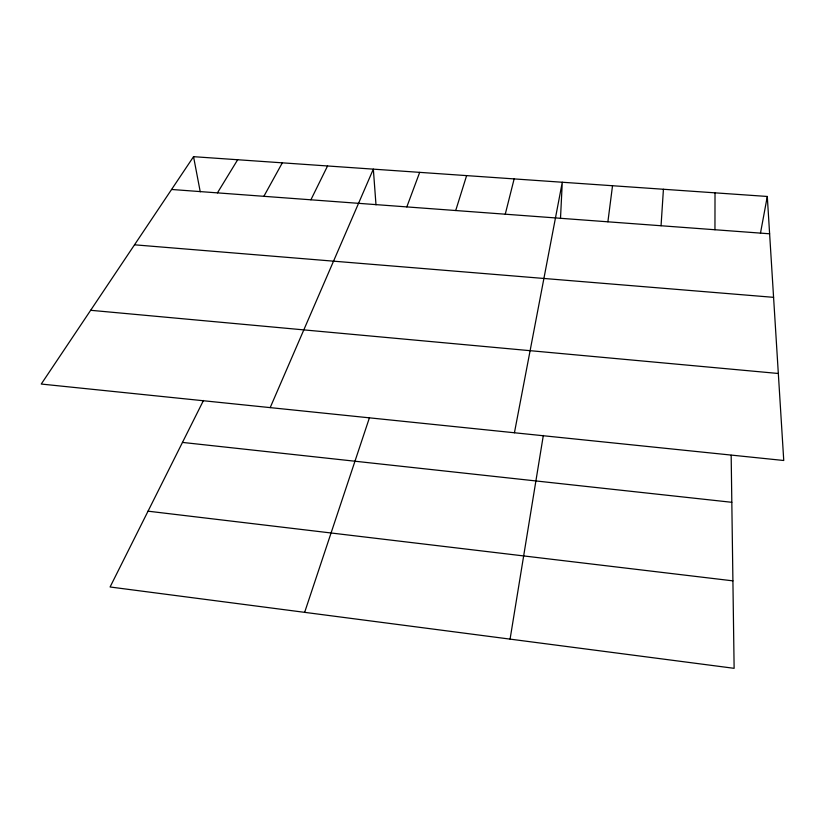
<?xml version="1.0" encoding="UTF-8"?>
<svg xmlns="http://www.w3.org/2000/svg" width="825" height="825" viewBox="0 0 825 825"><rect width="100%" height="100%" fill="white"/><g stroke="black" fill="none" stroke-linecap="round" stroke-linejoin="round"><path stroke-width="1.24" d="M714.955 229.742L715.017 192.844M560.495 218.522L562.279 182.253L514.429 432.764M661.052 225.751L663.424 189.265M607.891 221.812L612.521 185.738M510.077 639.117L543.324 435.435M760.444 233.341L767.291 196.463L193.545 156.678L41.25 384.048L783.75 460.494L767.291 196.463M505.261 214.201L514.14 178.912M455.709 210.53L466.62 175.612M304.642 612.346L369.507 417.543M406.818 206.91L419.688 172.363M270.188 407.622L373.333 169.146L375.994 204.837M310.901 199.794L327.556 165.969M203.476 400.455L110.086 586.988L734.126 668.322L731.167 455.276M263.866 196.309L282.336 162.834M217.429 192.875L237.672 159.741M171.579 189.472L769.622 233.795M134.516 244.808L773.582 297.34M90.647 310.293L778.326 373.488M182.469 442.417L731.816 502.301M148.036 511.18L732.909 580.852M193.545 156.678L200.248 191.812"/></g></svg>
